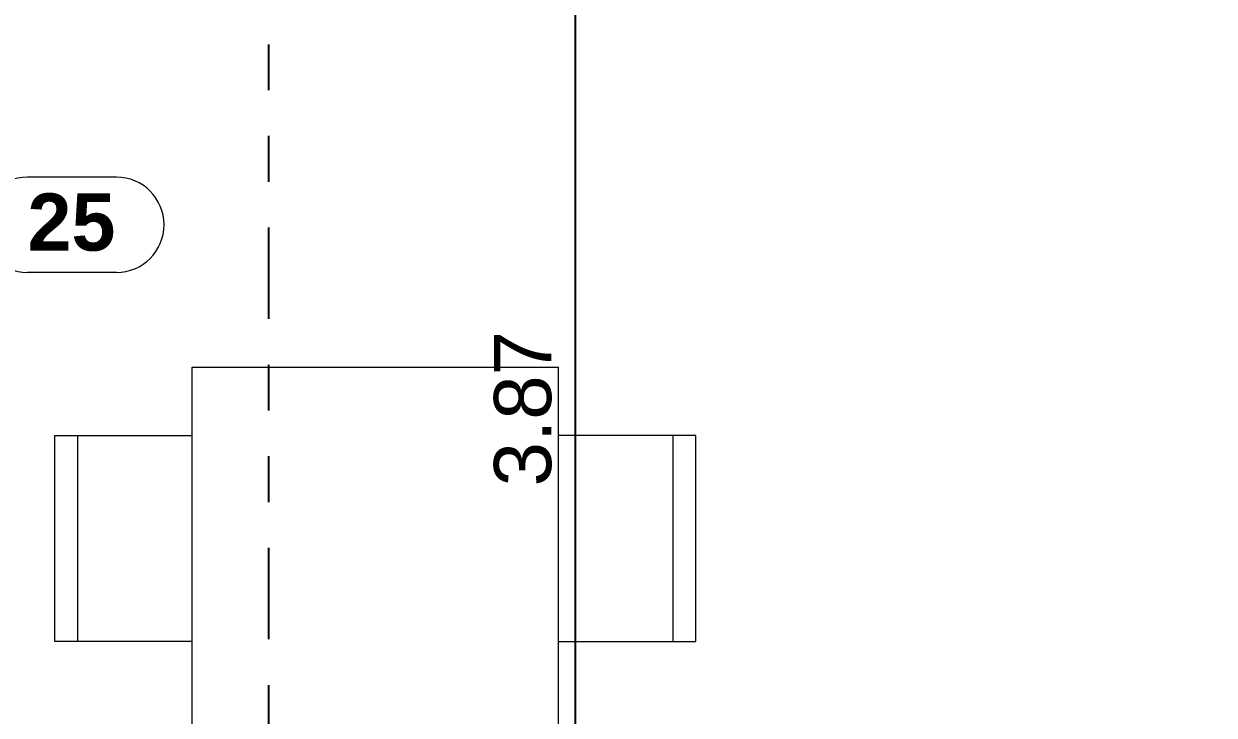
# Model space of a CAD drawing. Header units: metres. Extents: x 2.1 to 55.1, y 135.2 to 164.9.
# Drawn here: x 38.301 to 40.901, y 144.659 to 146.17 of the extents above; entities that cross this region are included whole.
import ezdxf

# ---------------------------------------------------------------- set-up
doc = ezdxf.new("R2010")
doc.units = ezdxf.units.M
doc.header["$PDMODE"] = 65
for name, pattern in [('AUSGEZOGEN', [0]), ('LINIE_23', [0.395, 0.2, -0.065, 0, -0.065, 0, -0.065]), ('RAND', [44.45, 12.7, -6.35, 12.7, -6.35, 0, -6.35])]:
    doc.linetypes.add(name, pattern=pattern)
for name, color, linetype, lineweight in [('XR$1$Bauachsen grob', 7, 'RAND', 13), ('XR$1$Text Werkplan Ausfuehrung', 7, 'AUSGEZOGEN', 25), ('XR$1$Werkplan- Ausfuehrungsmasse', 7, 'AUSGEZOGEN', 13)]:
    doc.layers.add(name, color=color, linetype=linetype, lineweight=lineweight)
doc.layers.add('XR$1$Moebel', color=7, linetype='AUSGEZOGEN', lineweight=13, true_color=0xababab)
doc.styles.add('ARIAL', font='ARIAL.TTF')
doc.dimstyles.new('DIMSTYLE_18', dxfattribs={"dimtxt": 0.125, "dimasz": 0.15, "dimexe": 0, "dimexo": 0, "dimgap": 0.0625, "dimtad": 2, "dimrnd": 0.005, "dimzin": 4, "dimdsep": 46, "dimtxsty": 'ARIAL', "dimblk1": 'ALL_ML_KREIS', "dimblk2": 'ALL_ML_KREIS', "dimsah": 1, "dimcen": 0, "dimclrd": 256, "dimclre": 256, "dimclrt": 256, "dimadec": 0, "dimazin": 0, "dimtfac": 1, "dimtdec": 0, "dimtix": 1, "dimtmove": 2, "dimatfit": 3, "dimfxl": 0, "dimtzin": 0, "dimlwd": 0, "dimlwe": -1, "dimarcsym": 0})

# ---------------------------------------------------------------- blocks, each defined once
blk = doc.blocks.new('ALL_ML_KREIS')
at = {"color": 0, "linetype": 'ByBlock', "lineweight": -2}
for p, q in [((0, -0.5), (0, 0.5)), ((-1, 0), (0.5, 0))]:
    blk.add_line(p, q, dxfattribs=at)
blk.add_circle((0, 0), 0.15, dxfattribs=at)
blk = doc.blocks.new('*D469')
at = {"layer": 'DEFPOINTS', "transparency": 33554687}
for p in [(39.4009, 147.1347), (39.5059, 143.2647), (40.9009, 143.2647)]:
    blk.add_point(p, dxfattribs=at)
at = {"layer": 'XR$1$Werkplan- Ausfuehrungsmasse', "lineweight": -2, "transparency": 33554687}
for p, q in [((39.5059, 147.1347), (39.5059, 147.1347)), ((39.5059, 143.2647), (39.5059, 147.1347)), ((39.5059, 143.2647), (39.5059, 143.2647))]:
    blk.add_line(p, q, dxfattribs=at)
at = {"layer": 'XR$1$Werkplan- Ausfuehrungsmasse', "transparency": 33554687, "xscale": 0.15, "yscale": 0.15, "zscale": 0.15}
for p, rotation in [((39.5059, 147.1347), 90), ((39.5059, 143.2647), 270)]:
    blk.add_blockref('ALL_ML_KREIS', p, dxfattribs=dict(at, rotation=rotation))
at = {"layer": 'XR$1$Werkplan- Ausfuehrungsmasse', "transparency": 33554687, "insert": (39.3912, 145.3287), "char_height": 0.125, "width": 0.5, "attachment_point": 5, "rotation": 90, "style": 'ARIAL'}
blk.add_mtext('\\A1;{\\A1;{3.87\\H0.082500;\\S^ ;}}', dxfattribs=at)

msp = doc.modelspace()

# ---------------------------------------------------------------- linework, layer by layer
at = {"layer": 'XR$1$Bauachsen grob', "color": 32, "linetype": 'LINIE_23', "lineweight": 25, "true_color": 0xc36e14, "transparency": 33554687}
msp.add_line((38.8359, 135.7247), (38.8359, 164.0147), dxfattribs=at)
at = {"layer": 'XR$1$Moebel', "transparency": 33554687}
for p, q in [((38.6684, 145.4197), (39.4684, 145.4197)), ((38.6684, 144.0197), (38.6684, 145.4197)), ((39.4684, 144.0197), (39.4684, 145.4197)), ((38.3684, 145.2697), (38.6684, 145.2697)), ((38.3684, 144.8197), (38.3684, 145.2697)), ((38.4184, 145.2697), (38.4184, 144.8197)), ((39.7684, 145.2697), (39.4684, 145.2697)), ((39.7184, 145.2697), (39.7184, 144.8197)), ((39.7684, 144.8197), (39.7684, 145.2697)), ((38.6684, 144.8197), (38.3684, 144.8197)), ((39.4684, 144.8197), (39.7684, 144.8197))]:
    msp.add_line(p, q, dxfattribs=at)
at = {"layer": 'XR$1$Text Werkplan Ausfuehrung', "color": 240, "linetype": 'AUSGEZOGEN', "lineweight": 13, "transparency": 33554687}
for p, q in [((38.503, 145.8347), (38.3088, 145.8347)), ((38.503, 145.6263), (38.3088, 145.6263))]:
    msp.add_line(p, q, dxfattribs=at)
for centre, start, end in [((38.3088, 145.7305), 90, 270), ((38.503, 145.7305), 270, 90)]:
    msp.add_arc(centre, 0.1042, start, end, dxfattribs=at)

# ---------------------------------------------------------------- texts
at = {"layer": 'XR$1$Text Werkplan Ausfuehrung', "color": 240, "linetype": 'AUSGEZOGEN', "lineweight": 13, "transparency": 33554687, "insert": (38.3088, 145.6722), "char_height": 0.125, "width": 0.256125, "attachment_point": 7, "style": 'ARIAL'}
msp.add_mtext('\\W0.99;\\fArial|i0|b1|c0|p0;25', dxfattribs=at)

# ---------------------------------------------------------------- dimensions: what is measured, and where the dimension line sits
at = {"layer": 'XR$1$Werkplan- Ausfuehrungsmasse', "transparency": 33554687}
dim = msp.add_linear_dim(base=(39.5059, 147.1347), p1=(39.5059, 143.2647), p2=(39.5059, 147.1347), angle=90, dimstyle='DIMSTYLE_18', override={"dimpost": '<>', "dimclrd": 256, "dimclre": 256, "dimclrt": 256, "dimlwd": 0, "dimlwe": 65535}, dxfattribs=at)
dim.commit()
dim.dimension.update_dxf_attribs({"geometry": '*D469', "text_midpoint": (39.3912, 145.3287), "dimtype": 160})

doc.saveas('drawing.dxf')
